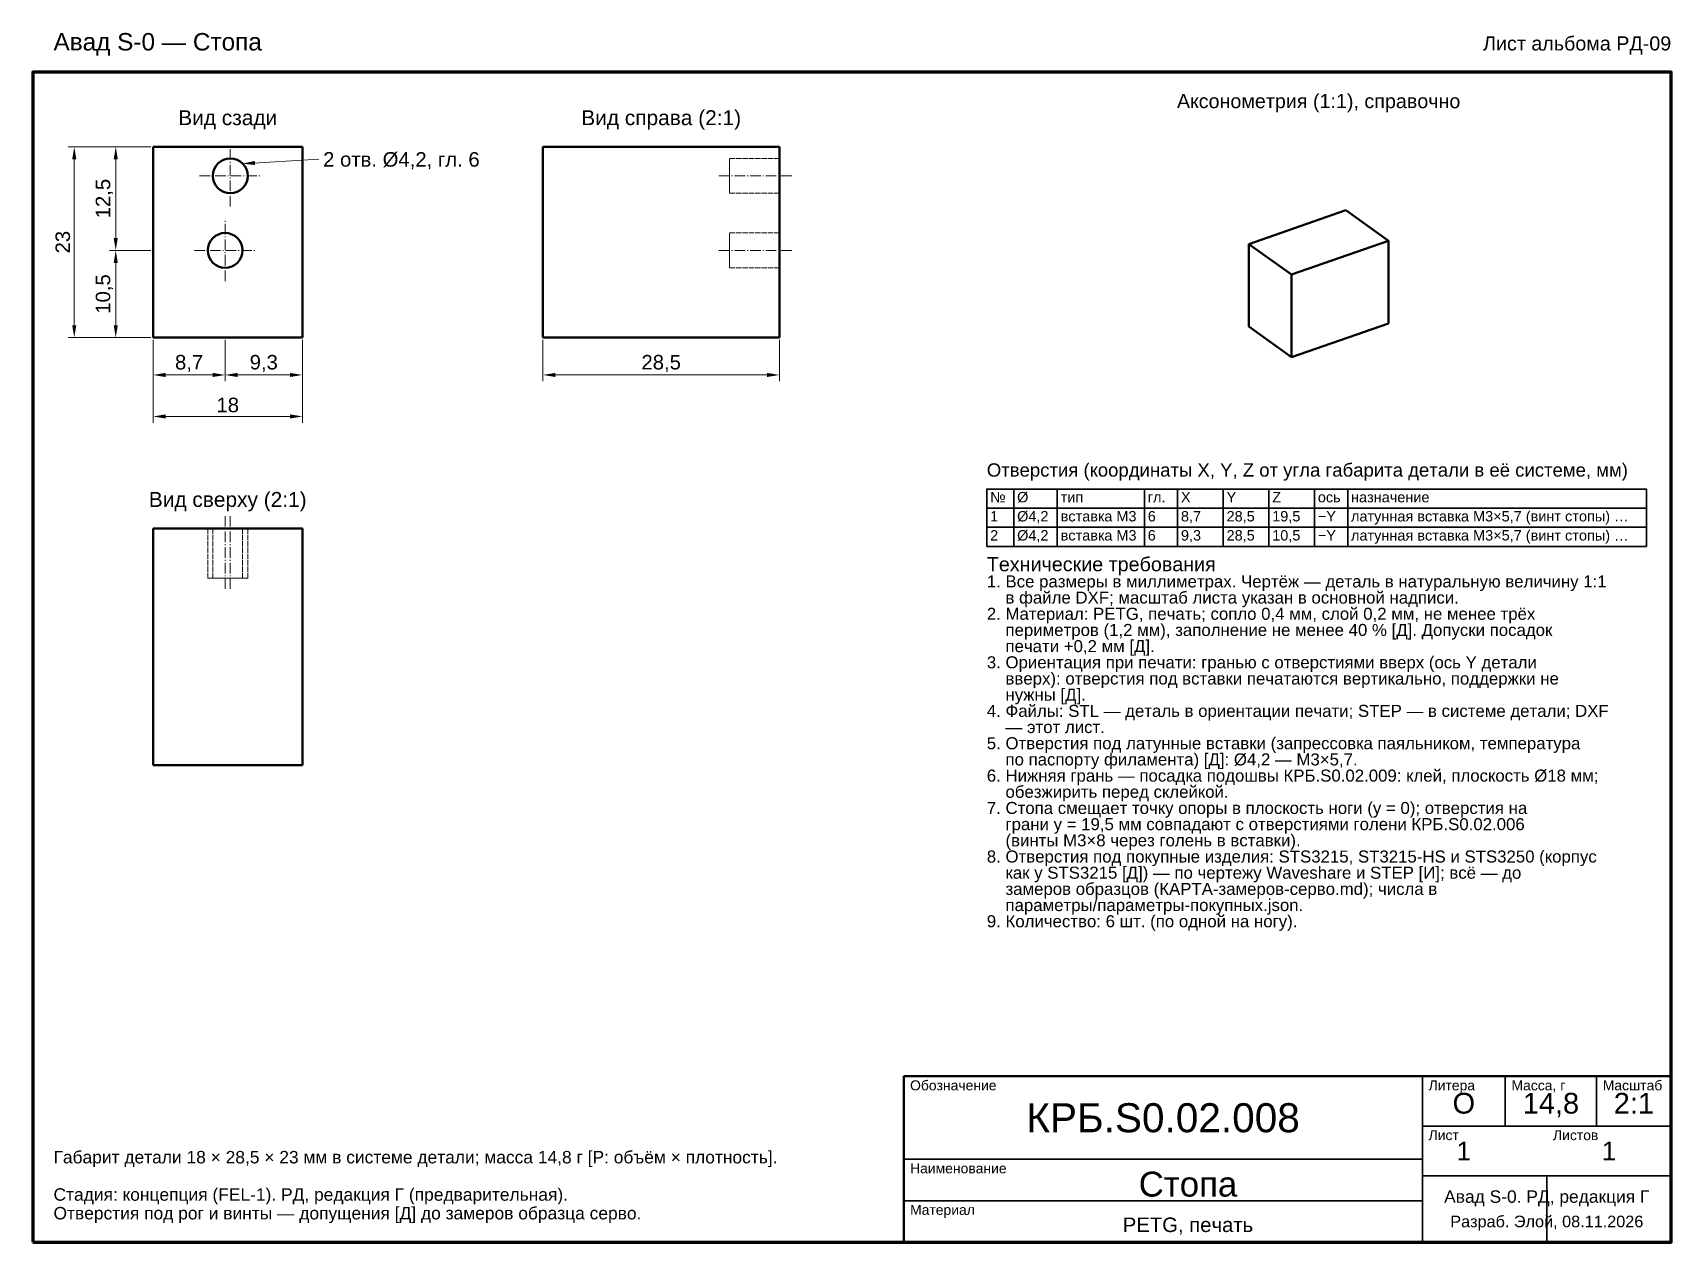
# Model space of a CAD drawing. Header units: millimetres. Extents: x 10 to 208, y 2 to 148.
import ezdxf
from ezdxf.enums import TextEntityAlignment as Align

# ---------------------------------------------------------------- set-up
doc = ezdxf.new("R2010")
doc.units = ezdxf.units.MM
doc.header["$LTSCALE"] = 0.5
doc.linetypes.add('DASHDOT', pattern=[3.556, 2.54, -0.508, 0, -0.508])
doc.linetypes.add('DASHED', pattern=[1.524, 1.27, -0.254])
for name, color, linetype, lineweight in [('КОНТУР', 7, 'Continuous', 50), ('ОСИ', 1, 'DASHDOT', 18), ('РАЗМЕРЫ', 5, 'Continuous', 18), ('РАМКА', 7, 'Continuous', 70), ('СКРЫТЫЕ', 7, 'DASHED', 13), ('ТАБЛИЦА', 7, 'Continuous', 35), ('ТЕКСТ', 7, 'Continuous', 25)]:
    doc.layers.add(name, color=color, linetype=linetype, lineweight=lineweight)
doc.styles.add('GOST', font='arial.ttf')
doc.dimstyles.new('GOST', dxfattribs={"dimtxt": 1.75, "dimasz": 1.5, "dimexe": 0.75, "dimexo": 0.25, "dimgap": 0.5, "dimtad": 1, "dimdec": 1, "dimtxsty": 'GOST', "dimcen": 2.5, "dimclrd": 5, "dimclre": 5, "dimclrt": 5, "dimazin": 3, "dimtfac": 1, "dimtmove": 0, "dimatfit": 3, "dimlwd": 18, "dimlwe": 18})

msp = doc.modelspace()

# ---------------------------------------------------------------- linework, layer by layer
at = {"layer": 'КОНТУР'}
for p, q in [((42.5, 134.5), (24.5, 134.5)), ((24.5, 111.5), (24.5, 134.5)), ((42.5, 111.5), (42.5, 134.5)), ((71.5, 111.5), (71.5, 134.5)), ((71.5, 134.5), (100, 134.5)), ((100, 111.5), (100, 134.5)), ((156.58, 122.78), (168.26, 126.87)), ((168.26, 126.87), (173.42, 123.18)), ((156.58, 112.82), (156.58, 122.78)), ((156.58, 122.78), (161.74, 119.09)), ((161.74, 119.09), (173.42, 123.18)), ((173.42, 113.22), (173.42, 123.18)), ((161.74, 109.13), (161.74, 119.09)), ((156.58, 112.82), (161.74, 109.13)), ((161.74, 109.13), (173.42, 113.22)), ((42.5, 111.5), (24.5, 111.5)), ((71.5, 111.5), (100, 111.5)), ((24.5, 60), (24.5, 88.5)), ((24.5, 88.5), (42.5, 88.5)), ((42.5, 60), (42.5, 88.5)), ((24.5, 60), (42.5, 60))]:
    msp.add_line(p, q, dxfattribs=at)
for centre in [(33.81, 130.99), (33.19, 122.01)]:
    msp.add_circle(centre, 2.1, dxfattribs=at)
at = {"layer": 'ОСИ'}
for p, q in [((33.81, 127.29), (33.81, 134.69)), ((30.11, 130.99), (37.51, 130.99)), ((101.5, 130.99), (92.5, 130.99)), ((33.19, 118.31), (33.19, 125.71)), ((29.49, 122.01), (36.89, 122.01)), ((101.5, 122.01), (92.5, 122.01)), ((33.19, 90), (33.19, 81)), ((33.81, 90), (33.81, 81))]:
    msp.add_line(p, q, dxfattribs=at)
at = {"layer": 'РАМКА', "lineweight": 70}
msp.add_lwpolyline([(10, 2.5), (207.5, 2.5), (207.5, 143.5), (10, 143.5), (10, 2.5)], dxfattribs=at)
at = {"layer": 'СКРЫТЫЕ'}
for p, q in [((24.5, 111.5), (24.5, 134.5)), ((42.5, 134.5), (24.5, 134.5)), ((42.5, 111.5), (42.5, 134.5)), ((71.5, 111.5), (71.5, 134.5)), ((71.5, 134.5), (100, 134.5)), ((100, 111.5), (100, 134.5)), ((100, 133.09), (94, 133.09)), ((100, 128.89), (94, 128.89)), ((100, 124.11), (94, 124.11)), ((100, 119.91), (94, 119.91)), ((42.5, 111.5), (24.5, 111.5)), ((71.5, 111.5), (100, 111.5)), ((24.5, 60), (24.5, 88.5)), ((24.5, 88.5), (42.5, 88.5)), ((31.09, 88.5), (31.09, 82.5)), ((31.71, 88.5), (31.71, 82.5)), ((35.29, 88.5), (35.29, 82.5)), ((35.91, 88.5), (35.91, 82.5)), ((42.5, 60), (42.5, 88.5)), ((24.5, 60), (42.5, 60))]:
    msp.add_line(p, q, dxfattribs=at)
for points in [[(94, 128.89), (94, 129.41), (94, 129.94), (94, 130.46), (94, 130.99), (94, 131.51), (94, 132.04), (94, 132.56), (94, 133.09)], [(94, 133.09), (94, 132.56), (94, 132.04), (94, 131.51), (94, 130.99), (94, 130.46), (94, 129.94), (94, 129.41), (94, 128.89)], [(100, 128.89), (100, 129.41), (100, 129.94), (100, 130.46), (100, 130.99), (100, 131.51), (100, 132.04), (100, 132.56), (100, 133.09)], [(100, 133.09), (100, 132.56), (100, 132.04), (100, 131.51), (100, 130.99), (100, 130.46), (100, 129.94), (100, 129.41), (100, 128.89)], [(94, 119.91), (94, 120.44), (94, 120.96), (94, 121.49), (94, 122.01), (94, 122.54), (94, 123.06), (94, 123.59), (94, 124.11)], [(94, 124.11), (94, 123.59), (94, 123.06), (94, 122.54), (94, 122.01), (94, 121.49), (94, 120.96), (94, 120.44), (94, 119.91)], [(100, 119.91), (100, 120.44), (100, 120.96), (100, 121.49), (100, 122.01), (100, 122.54), (100, 123.06), (100, 123.59), (100, 124.11)], [(100, 124.11), (100, 123.59), (100, 123.06), (100, 122.54), (100, 122.01), (100, 121.49), (100, 120.96), (100, 120.44), (100, 119.91)], [(35.29, 88.5), (34.77, 88.5), (34.24, 88.5), (33.72, 88.5), (33.19, 88.5), (32.67, 88.5), (32.14, 88.5), (31.62, 88.5), (31.09, 88.5)], [(31.09, 88.5), (31.36, 88.5), (31.62, 88.5), (31.88, 88.5), (32.14, 88.5), (32.41, 88.5), (32.67, 88.5), (32.93, 88.5), (33.19, 88.5)], [(35.91, 88.5), (35.38, 88.5), (34.86, 88.5), (34.33, 88.5), (33.81, 88.5), (33.28, 88.5), (32.76, 88.5), (32.23, 88.5), (31.71, 88.5)], [(31.71, 88.5), (31.97, 88.5), (32.23, 88.5), (32.49, 88.5), (32.76, 88.5), (33.02, 88.5), (33.28, 88.5), (33.54, 88.5), (33.81, 88.5)], [(33.19, 88.5), (33.46, 88.5), (33.72, 88.5), (33.98, 88.5), (34.24, 88.5), (34.51, 88.5), (34.77, 88.5), (35.03, 88.5), (35.29, 88.5)], [(33.81, 88.5), (34.07, 88.5), (34.33, 88.5), (34.59, 88.5), (34.86, 88.5), (35.12, 88.5), (35.38, 88.5), (35.64, 88.5), (35.91, 88.5)], [(35.29, 82.5), (34.77, 82.5), (34.24, 82.5), (33.72, 82.5), (33.19, 82.5), (32.67, 82.5), (32.14, 82.5), (31.62, 82.5), (31.09, 82.5)], [(31.09, 82.5), (31.36, 82.5), (31.62, 82.5), (31.88, 82.5), (32.14, 82.5), (32.41, 82.5), (32.67, 82.5), (32.93, 82.5), (33.19, 82.5)], [(35.91, 82.5), (35.38, 82.5), (34.86, 82.5), (34.33, 82.5), (33.81, 82.5), (33.28, 82.5), (32.76, 82.5), (32.23, 82.5), (31.71, 82.5)], [(31.71, 82.5), (31.97, 82.5), (32.23, 82.5), (32.49, 82.5), (32.76, 82.5), (33.02, 82.5), (33.28, 82.5), (33.54, 82.5), (33.81, 82.5)], [(33.19, 82.5), (33.46, 82.5), (33.72, 82.5), (33.98, 82.5), (34.24, 82.5), (34.51, 82.5), (34.77, 82.5), (35.03, 82.5), (35.29, 82.5)], [(33.81, 82.5), (34.07, 82.5), (34.33, 82.5), (34.59, 82.5), (34.86, 82.5), (35.12, 82.5), (35.38, 82.5), (35.64, 82.5), (35.91, 82.5)]]:
    msp.add_lwpolyline(points, dxfattribs=at)
for centre in [(33.81, 130.99), (33.19, 122.01)]:
    msp.add_circle(centre, 2.1, dxfattribs=at)
at = {"layer": 'ТАБЛИЦА'}
for p, q in [((128.25, 93.25), (128.25, 86.35)), ((133.5, 93.25), (133.5, 86.35)), ((144, 93.25), (144, 86.35)), ((148, 93.25), (148, 86.35)), ((153.5, 93.25), (153.5, 86.35)), ((159, 93.25), (159, 86.35)), ((164.5, 93.25), (164.5, 86.35)), ((168.5, 93.25), (168.5, 86.35)), ((125, 90.95), (204.5, 90.95)), ((125, 88.65), (204.5, 88.65)), ((177.5, 2.5), (177.5, 22.5)), ((187.5, 16.5), (187.5, 22.5)), ((198.5, 16.5), (198.5, 22.5)), ((177.5, 16.5), (207.5, 16.5)), ((115, 12.5), (177.5, 12.5)), ((177.5, 10.5), (207.5, 10.5)), ((192.5, 2.5), (192.5, 10.5)), ((115, 7.5), (177.5, 7.5))]:
    msp.add_line(p, q, dxfattribs=at)
at = {"layer": 'ТАБЛИЦА', "lineweight": 35}
msp.add_lwpolyline([(125, 86.35), (204.5, 86.35), (204.5, 93.25), (125, 93.25), (125, 86.35)], dxfattribs=at)
at = {"layer": 'ТАБЛИЦА', "lineweight": 50}
msp.add_lwpolyline([(115, 2.5), (207.5, 2.5), (207.5, 22.5), (115, 22.5), (115, 2.5)], dxfattribs=at)

# ---------------------------------------------------------------- texts
at = {"layer": 'ТЕКСТ', "style": 'GOST'}
for s, height, p in [('Авад S-0 — Стопа', 2.1, (12.5, 146.1)), ('2 отв. Ø4,2, гл. 6', 1.75, (45, 132.1)), ('Отверстия (координаты X, Y, Z от угла габарита детали в её системе, мм)', 1.6, (125, 94.75)), ('№', 1.25, (125.4, 91.65)), ('Ø', 1.25, (128.65, 91.65)), ('X', 1.25, (148.4, 91.65)), ('Y', 1.25, (153.9, 91.65)), ('Z', 1.25, (159.4, 91.65)), ('тип', 1.25, (133.9, 91.65)), ('гл.', 1.25, (144.4, 91.65)), ('ось', 1.25, (164.9, 91.65)), ('назначение', 1.25, (168.9, 91.65)), ('1', 1.25, (125.4, 89.35)), ('Ø4,2', 1.25, (128.65, 89.35)), ('вставка M3', 1.25, (133.9, 89.35)), ('6', 1.25, (144.4, 89.35)), ('8,7', 1.25, (148.4, 89.35)), ('28,5', 1.25, (153.9, 89.35)), ('19,5', 1.25, (159.4, 89.35)), ('−Y', 1.25, (164.9, 89.35)), ('латунная вставка M3×5,7 (винт стопы) …', 1.25, (168.9, 89.35)), ('2', 1.25, (125.4, 87.05)), ('Ø4,2', 1.25, (128.65, 87.05)), ('вставка M3', 1.25, (133.9, 87.05)), ('6', 1.25, (144.4, 87.05)), ('9,3', 1.25, (148.4, 87.05)), ('28,5', 1.25, (153.9, 87.05)), ('10,5', 1.25, (159.4, 87.05)), ('−Y', 1.25, (164.9, 87.05)), ('латунная вставка M3×5,7 (винт стопы) …', 1.25, (168.9, 87.05)), ('Технические требования', 1.7, (125, 83.35)), ('1. Все размеры в миллиметрах. Чертёж — деталь в натуральную величину 1:1', 1.45, (125, 81.4)), ('    в файле DXF; масштаб листа указан в основной надписи.', 1.45, (125, 79.45)), ('2. Материал: PETG, печать; сопло 0,4 мм, слой 0,2 мм, не менее трёх', 1.45, (125, 77.5)), ('    периметров (1,2 мм), заполнение не менее 40 % [Д]. Допуски посадок', 1.45, (125, 75.55)), ('    печати +0,2 мм [Д].', 1.45, (125, 73.6)), ('3. Ориентация при печати: гранью с отверстиями вверх (ось Y детали', 1.45, (125, 71.65)), ('    вверх): отверстия под вставки печатаются вертикально, поддержки не', 1.45, (125, 69.7)), ('    нужны [Д].', 1.45, (125, 67.75)), ('4. Файлы: STL — деталь в ориентации печати; STEP — в системе детали; DXF', 1.45, (125, 65.8)), ('5. Отверстия под латунные вставки (запрессовка паяльником, температура', 1.45, (125, 61.9)), ('    — этот лист.', 1.45, (125, 63.85)), ('    по паспорту филамента) [Д]: Ø4,2 — M3×5,7.', 1.45, (125, 59.95)), ('6. Нижняя грань — посадка подошвы КРБ.S0.02.009: клей, плоскость Ø18 мм;', 1.45, (125, 58)), ('    обезжирить перед склейкой.', 1.45, (125, 56.05)), ('7. Стопа смещает точку опоры в плоскость ноги (y = 0); отверстия на', 1.45, (125, 54.1)), ('    грани y = 19,5 мм совпадают с отверстиями голени КРБ.S0.02.006', 1.45, (125, 52.15)), ('    (винты M3×8 через голень в вставки).', 1.45, (125, 50.2)), ('8. Отверстия под покупные изделия: STS3215, ST3215-HS и STS3250 (корпус', 1.45, (125, 48.25)), ('    как у STS3215 [Д]) — по чертежу Waveshare и STEP [И]; всё — до', 1.45, (125, 46.3)), ('    замеров образцов (КАРТА-замеров-серво.md); числа в', 1.45, (125, 44.35)), ('    параметры/параметры-покупных.json.', 1.45, (125, 42.4)), ('9. Количество: 6 шт. (по одной на ногу).', 1.45, (125, 40.45)), ('Обозначение', 1.2, (115.75, 20.8)), ('Литера', 1.2, (178.25, 20.8)), ('Масса, г', 1.2, (188.25, 20.8)), ('Масштаб', 1.2, (199.25, 20.8)), ('Лист', 1.2, (178.25, 14.8)), ('Листов', 1.2, (193.25, 14.8)), ('Габарит детали 18 × 28,5 × 23 мм в системе детали; масса 14,8 г [Р: объём × плотность].', 1.5, (12.5, 12)), ('Наименование', 1.2, (115.75, 10.8)), ('Стадия: концепция (FEL-1). РД, редакция Г (предварительная).', 1.5, (12.5, 7.5)), ('Отверстия под рог и винты — допущения [Д] до замеров образца серво.', 1.5, (12.5, 5.25)), ('Материал', 1.2, (115.75, 5.8))]:
    msp.add_text(s, height=height, dxfattribs=at).set_placement(p)
msp.add_text('Лист альбома РД-09', height=1.7, dxfattribs=at).set_placement((207.5, 146.1), align=Align.RIGHT)
for s, height, p in [('Аксонометрия (1:1), справочно', 1.7, (165, 140)), ('Вид сзади', 1.8, (33.5, 138)), ('Вид справа (2:1)', 1.8, (85.75, 138)), ('Вид сверху (2:1)', 1.8, (33.5, 92)), ('О', 2.5, (182.5, 19.25)), ('14,8', 2.5, (193, 19.25)), ('2:1', 2.5, (203, 19.25)), ('КРБ.S0.02.008', 3.5, (146.25, 17.5)), ('1', 2.25, (182.5, 13.5)), ('1', 2.25, (200, 13.5)), ('Стопа', 3, (149.25, 9.5)), ('Авад S-0. РД, редакция Г', 1.5, (192.5, 8)), ('PETG, печать', 1.75, (149.25, 4.6)), ('Разраб. Элой, 08.11.2026', 1.4, (192.5, 5))]:
    msp.add_text(s, height=height, dxfattribs=at).set_placement(p, align=Align.MIDDLE_CENTER)

# ---------------------------------------------------------------- dimensions: what is measured, and where the dimension line sits
at = {"layer": 'РАЗМЕРЫ'}
for base, p1, p2 in [((15, 111.5), (24.5, 111.5), (24.5, 134.5)), ((20, 122.01), (24.5, 122.01), (24.5, 134.5)), ((20, 111.5), (24.5, 111.5), (24.5, 122.01))]:
    msp.add_linear_dim(base=base, p1=p1, p2=p2, angle=90, dimstyle='GOST', dxfattribs=at).render()
for base, p1, p2 in [((24.5, 107), (24.5, 111.5), (33.19, 111.5)), ((24.5, 102), (24.5, 111.5), (42.5, 111.5)), ((33.19, 107), (33.19, 111.5), (42.5, 111.5)), ((71.5, 107), (71.5, 111.5), (100, 111.5))]:
    msp.add_linear_dim(base=base, p1=p1, p2=p2, dimstyle='GOST', dxfattribs=at).render()

# ---------------------------------------------------------------- leaders
msp.add_leader([(35.28, 132.46), (44.5, 133)], dimstyle='GOST', dxfattribs=at)

doc.saveas('drawing.dxf')
